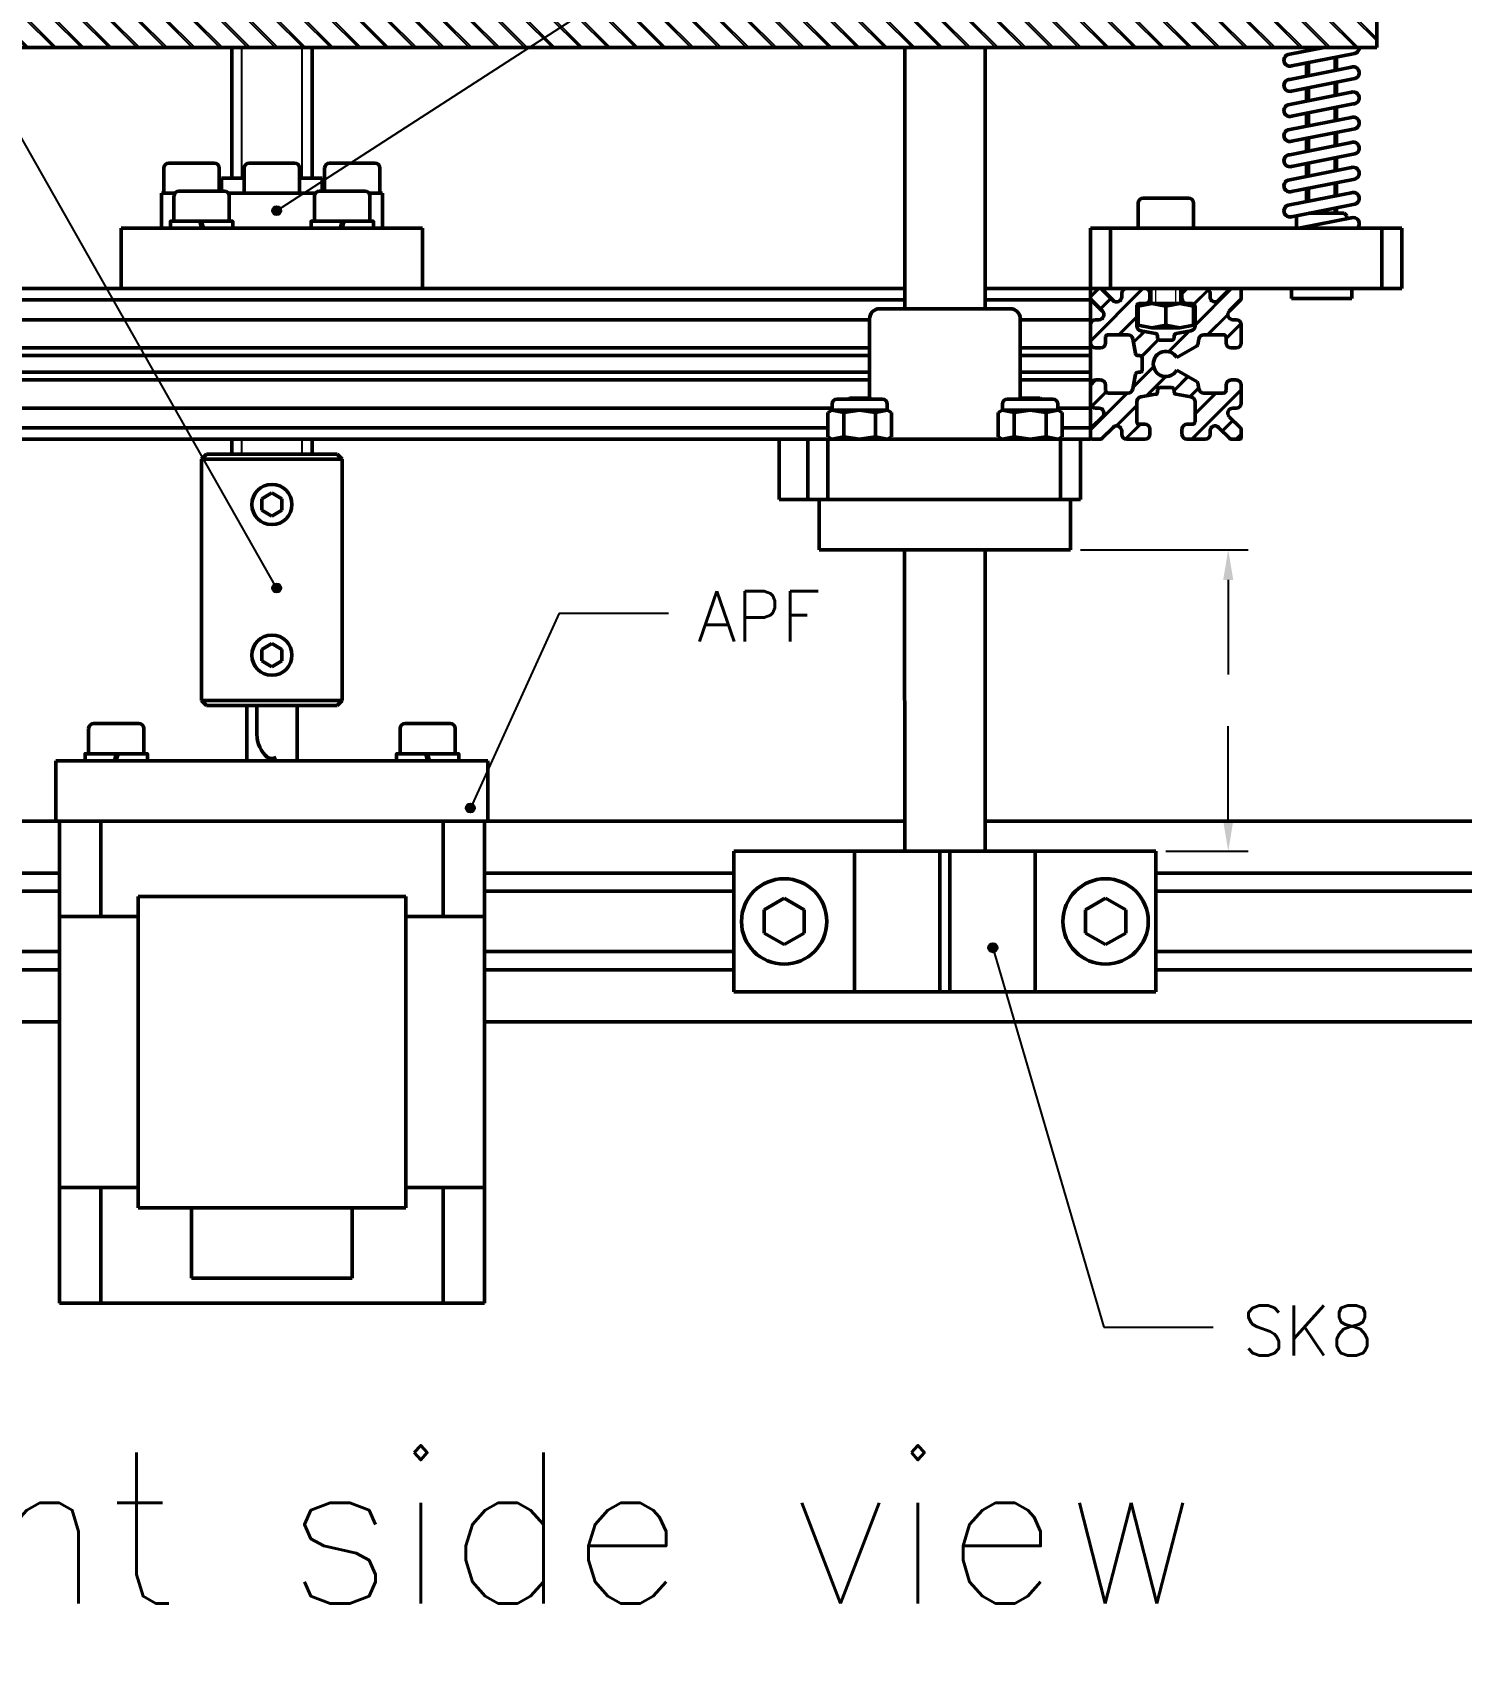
# Model space of a CAD drawing. Extents: x 28090 to 29926, y -10629 to -9321.
# Drawn here: x 28335.4 to 28477.6, y -9962.7 to -9801.4 of the extents above; entities that cross this region are included whole.
import ezdxf

# ---------------------------------------------------------------- set-up
doc = ezdxf.new("R2010")
doc.units = 0
doc.header["$PDMODE"] = 34
doc.linetypes.add('DASHED', pattern=[19.05, 12.7, -6.35])
doc.layers.get('0').update_dxf_attribs({"lineweight": 0})
doc.layers.add('Cotas', color=90, linetype='Continuous')
doc.layers.add('Hachura', color=9, linetype='Continuous')
for name, color, linetype, lineweight in [('Fixação e Transmissão', 5, 'Continuous', 50), ('Fixações', 140, 'Continuous', 50), ('Guias', 30, 'Continuous', 50), ('Linha tracejada', 254, 'DASHED', 15), ('Perfis e Cantoneiras', 2, 'Continuous', 50), ('Peças Usinadas', 120, 'Continuous', 50)]:
    doc.layers.add(name, color=color, linetype=linetype, lineweight=lineweight)
doc.layers.add('Motores', color=7, linetype='Continuous', lineweight=50, true_color=0x55ff00)
doc.styles.get("Standard").update_dxf_attribs({"font": 'romans.shx'})
doc.dimstyles.get("Standard").update_dxf_attribs({"dimtxt": 3, "dimasz": 3, "dimexe": 2, "dimexo": 1, "dimgap": 1, "dimtad": 0, "dimtoh": 1, "dimcen": 0.09, "dimadec": 0, "dimazin": 0, "dimtfac": 1, "dimtdec": 4, "dimtofl": 0, "dimtmove": 0, "dimatfit": 3, "dimfxl": 1, "dimtolj": 1, "dimtzin": 0, "dimarcsym": 0})

# ---------------------------------------------------------------- blocks, each defined once
blk = doc.blocks.new('*D_20')
at = {"color": 0, "linetype": 'ByBlock', "lineweight": -2}
for p, q in [((28439.7, -9852.87), (28456.41, -9852.87)), ((28454.41, -9855.87), (28454.41, -9865.3)), ((28454.41, -9879.87), (28454.41, -9870.44)), ((28448.2, -9882.87), (28456.41, -9882.87))]:
    blk.add_line(p, q, dxfattribs=at)
for points in [[(28454.41, -9852.87), (28453.91, -9855.87), (28454.41, -9852.87), (28454.91, -9855.87)], [(28454.41, -9882.87), (28454.91, -9879.87), (28454.41, -9882.87), (28453.91, -9879.87)]]:
    blk.add_solid(points, dxfattribs=at)
at = {"layer": 'Defpoints', "color": 0, "linetype": 'ByBlock', "lineweight": 0}
for p in [(28438.7, -9852.87), (28454.41, -9852.87), (28447.2, -9882.87), (28454.41, -9882.87)]:
    blk.add_point(p, dxfattribs=at)

msp = doc.modelspace()

# ---------------------------------------------------------------- hatches: boundary and pattern name
at = {"layer": 'Cotas'}
h = msp.add_hatch(color=256, dxfattribs=at)
h.dxf.hatch_style = 1
h.paths.add_polyline_path([(28359.677, -9819.574, 0.2411741), (28360.047, -9819.385, 0.6113775), (28359.677, -9818.662, 1), (28359.677, -9819.574)])
h = msp.add_hatch(color=256, dxfattribs=at)
h.dxf.hatch_style = 1
h.paths.add_polyline_path([(28359.677, -9857.126, 0.2411741), (28360.047, -9856.936, 0.6113775), (28359.677, -9856.214, 1), (28359.677, -9857.126)])
h = msp.add_hatch(color=256, dxfattribs=at)
h.dxf.hatch_style = 1
h.paths.add_polyline_path([(28378.967, -9879.032, 0.2411741), (28379.337, -9878.842, 0.6113775), (28378.967, -9878.12, 1), (28378.967, -9879.032)])
h = msp.add_hatch(color=256, dxfattribs=at)
h.dxf.hatch_style = 1
h.paths.add_polyline_path([(28430.517, -9892.486, -0.2411741), (28430.706, -9892.115, -0.6113775), (28431.429, -9892.486, -1), (28430.517, -9892.486)])
at = {"layer": 'Hachura'}
h = msp.add_hatch(dxfattribs=at)
h.set_pattern_fill('JIS_LC_8A', color=256, scale=0.25, angle=90.000003)
h.paths.add_polyline_path([(28469.203, -9799.868), (28430.203, -9799.868), (28422.203, -9799.868), (28363.203, -9799.868), (28362.203, -9799.868), (28356.203, -9799.868), (28355.203, -9799.868), (28296.203, -9799.868), (28288.203, -9799.868), (28249.203, -9799.868), (28249.203, -9802.868), (28250.954, -9802.868), (28253.203, -9802.868), (28254.451, -9802.868), (28255.953, -9802.868), (28256.203, -9802.868), (28288.203, -9802.868), (28296.203, -9802.868), (28355.203, -9802.868), (28356.203, -9802.868), (28362.203, -9802.868), (28363.203, -9802.868), (28422.203, -9802.868), (28430.203, -9802.868), (28462.203, -9802.868), (28462.453, -9802.868), (28463.955, -9802.868), (28465.203, -9802.868), (28467.453, -9802.868), (28469.203, -9802.868), (28469.203, -9799.868)])
h = msp.add_hatch(dxfattribs=at)
h.set_pattern_fill('JIS_LC_8A', color=256, scale=0.2)
h.paths.add_polyline_path([(28445.303, -9838.144, -0.3639702), (28445.717, -9837.652), (28447.172, -9837.395, 0.3639702), (28447.378, -9837.149), (28447.378, -9836.968, -0.4142136), (28447.628, -9836.718), (28448.203, -9836.718), (28448.778, -9836.718, -0.4142136), (28449.028, -9836.968), (28449.028, -9837.149, 0.3639702), (28449.235, -9837.395), (28450.69, -9837.652, -0.3639702), (28451.103, -9838.144), (28451.103, -9840.118, -0.4142136), (28450.853, -9840.368), (28450.303, -9840.368, 0.4142136), (28449.803, -9840.868), (28449.803, -9841.368, 0.4142136), (28450.303, -9841.868), (28452.103, -9841.868, 0.4142136), (28452.603, -9841.368), (28452.603, -9841.036, -0.6681786), (28453.457, -9840.683), (28454.569, -9841.795, 0.1989124), (28454.746, -9841.868), (28455.553, -9841.868, 0.4142118), (28455.703, -9841.718), (28455.703, -9840.911, 0.1989124), (28455.63, -9840.735), (28454.518, -9839.622, -0.6681786), (28454.871, -9838.768), (28455.203, -9838.768, 0.4142136), (28455.703, -9838.268), (28455.703, -9836.468, 0.4142136), (28455.203, -9835.968), (28454.703, -9835.968, 0.4142136), (28454.203, -9836.468), (28454.203, -9837.018, -0.4142136), (28453.953, -9837.268), (28451.979, -9837.268, -0.3639702), (28451.487, -9836.855), (28451.383, -9836.266, 0.2216947), (28451.31, -9836.162), (28449.286, -9834.993, -3.7320508), (28449.286, -9833.743), (28451.31, -9832.575, 0.2216921), (28451.383, -9832.471), (28451.487, -9831.882, -0.3639695), (28451.979, -9831.468), (28453.953, -9831.468, -0.4142136), (28454.203, -9831.718), (28454.203, -9832.268, 0.4142136), (28454.703, -9832.768), (28455.203, -9832.768, 0.4142136), (28455.703, -9832.268), (28455.703, -9830.468, 0.4142136), (28455.203, -9829.968), (28454.871, -9829.968, -0.6681786), (28454.518, -9829.115), (28455.63, -9828.002, 0.1989124), (28455.703, -9827.826), (28455.703, -9827.018, 0.4142136), (28455.553, -9826.868), (28454.746, -9826.868, 0.1989124), (28454.569, -9826.942), (28453.457, -9828.054, -0.6681786), (28452.603, -9827.701), (28452.603, -9827.368, 0.4142136), (28452.103, -9826.868), (28450.303, -9826.868, 0.4142136), (28449.803, -9827.368), (28449.803, -9827.868, 0.4142136), (28450.303, -9828.368), (28450.853, -9828.368, -0.4142136), (28451.103, -9828.618), (28451.103, -9830.592, -0.3639702), (28450.69, -9831.085), (28449.235, -9831.341, 0.3639702), (28449.028, -9831.588), (28449.028, -9831.768, -0.4142136), (28448.778, -9832.018), (28448.203, -9832.018), (28447.628, -9832.018, -0.4142136), (28447.378, -9831.768), (28447.378, -9831.588, 0.3639702), (28447.172, -9831.341), (28445.717, -9831.085, -0.3639702), (28445.303, -9830.592), (28445.303, -9828.618, -0.4142136), (28445.553, -9828.368), (28446.103, -9828.368, 0.4142136), (28446.603, -9827.868), (28446.603, -9827.368, 0.4142136), (28446.103, -9826.868), (28444.303, -9826.868, 0.4142136), (28443.803, -9827.368), (28443.803, -9827.701, -0.6681786), (28442.95, -9828.054), (28441.837, -9826.942, 0.1989124), (28441.66, -9826.868), (28440.853, -9826.868, 0.4142136), (28440.703, -9827.018), (28440.703, -9827.826, 0.1989124), (28440.777, -9828.002), (28441.889, -9829.115, -0.6681786), (28441.536, -9829.968), (28441.203, -9829.968, 0.4142136), (28440.703, -9830.468), (28440.703, -9832.268, 0.4142136), (28441.203, -9832.768), (28441.703, -9832.768, 0.4142136), (28442.203, -9832.268), (28442.203, -9831.718, -0.4142136), (28442.453, -9831.468), (28444.427, -9831.468, -0.3639697), (28444.92, -9831.882), (28445.176, -9833.337, 0.3639702), (28445.422, -9833.543), (28445.603, -9833.543, -0.4142136), (28445.853, -9833.793), (28445.853, -9834.368), (28445.853, -9834.943, -0.4142136), (28445.603, -9835.193), (28445.422, -9835.193, 0.3639702), (28445.176, -9835.4), (28444.92, -9836.855, -0.3639702), (28444.427, -9837.268), (28442.453, -9837.268, -0.4142136), (28442.203, -9837.018), (28442.203, -9836.468, 0.4142136), (28441.703, -9835.968), (28441.203, -9835.968, 0.4142136), (28440.703, -9836.468), (28440.703, -9838.268, 0.4142136), (28441.203, -9838.768), (28441.536, -9838.768, -0.6681786), (28441.889, -9839.622), (28440.777, -9840.735, 0.1989124), (28440.703, -9840.911), (28440.703, -9841.718, 0.4142136), (28440.853, -9841.868), (28441.66, -9841.868, 0.1989124), (28441.837, -9841.795), (28442.95, -9840.683, -0.6681786), (28443.803, -9841.036), (28443.803, -9841.368, 0.4142136), (28444.303, -9841.868), (28446.103, -9841.868, 0.4142136), (28446.603, -9841.368), (28446.603, -9840.868, 0.4142136), (28446.103, -9840.368), (28445.553, -9840.368, -0.4142136), (28445.303, -9840.118), (28445.303, -9838.144)])
h.paths.add_polyline_path([(28446.8, -9828.368), (28447.203, -9828.368), (28449.203, -9828.368), (28449.607, -9828.368), (28448.203, -9828.614), (28446.8, -9828.368)], flags=16)

# ---------------------------------------------------------------- linework, layer by layer
at = {"layer": 'Cotas'}
for p, q in [((28359.677, -9856.67), (28295.824, -9744.12)), ((28359.677, -9819.118), (28450.629, -9760.312)), ((28387.798, -9859.18), (28378.967, -9878.576)), ((28387.798, -9859.18), (28398.69, -9859.18)), ((28430.973, -9892.486), (28442.028, -9930.271)), ((28442.028, -9930.271), (28452.92, -9930.271))]:
    msp.add_line(p, q, dxfattribs=at)
for centre in [(28359.677, -9819.118), (28359.677, -9856.67), (28378.967, -9878.576), (28430.973, -9892.486)]:
    msp.add_circle(centre, 0.456, dxfattribs=at)
at = {"layer": 'Fixação e Transmissão'}
for p, q in [((28469.203, -9799.868), (28469.203, -9802.868)), ((28469.203, -9802.868), (28249.203, -9802.868)), ((28355.203, -9815.868), (28355.203, -9802.868)), ((28363.203, -9815.868), (28363.203, -9802.868)), ((28460.553, -9803.543), (28463.955, -9802.868)), ((28460.553, -9804.743), (28466.853, -9803.493)), ((28462.203, -9802.868), (28462.203, -9803.216)), ((28465.203, -9802.868), (28467.453, -9802.868)), ((28460.553, -9806.043), (28466.853, -9804.793)), ((28462.203, -9804.416), (28462.203, -9805.716)), ((28465.203, -9803.821), (28465.203, -9805.121)), ((28460.553, -9807.243), (28466.853, -9805.993)), ((28462.203, -9806.916), (28462.203, -9808.216)), ((28465.203, -9806.321), (28465.203, -9807.621)), ((28460.553, -9808.543), (28466.853, -9807.293)), ((28460.553, -9809.743), (28466.853, -9808.493)), ((28460.553, -9811.043), (28466.853, -9809.793)), ((28462.203, -9809.416), (28462.203, -9810.716)), ((28465.203, -9808.821), (28465.203, -9810.121)), ((28460.553, -9812.243), (28466.853, -9810.993)), ((28465.203, -9811.321), (28465.203, -9812.621)), ((28460.553, -9813.543), (28466.853, -9812.293)), ((28462.203, -9811.916), (28462.203, -9813.216)), ((28348.953, -9814.368), (28353.453, -9814.368)), ((28356.953, -9814.368), (28361.453, -9814.368)), ((28364.953, -9814.368), (28369.453, -9814.368)), ((28460.553, -9814.743), (28466.853, -9813.493)), ((28460.553, -9816.043), (28466.853, -9814.793)), ((28462.203, -9814.416), (28462.203, -9815.716)), ((28465.203, -9813.821), (28465.203, -9815.121)), ((28354.203, -9815.868), (28354.203, -9817.168)), ((28354.203, -9815.868), (28356.453, -9815.868)), ((28361.953, -9815.868), (28364.203, -9815.868)), ((28364.203, -9815.868), (28364.203, -9817.168)), ((28460.553, -9817.243), (28466.853, -9815.993)), ((28465.203, -9816.321), (28465.203, -9817.621)), ((28348.203, -9817.368), (28348.203, -9820.868)), ((28348.203, -9817.368), (28349.553, -9817.368)), ((28348.453, -9817.368), (28349.553, -9817.368)), ((28354.453, -9817.168), (28349.953, -9817.168)), ((28354.853, -9817.368), (28363.553, -9817.368)), ((28356.453, -9817.368), (28361.953, -9817.368)), ((28368.453, -9817.168), (28363.953, -9817.168)), ((28368.853, -9817.368), (28369.953, -9817.368)), ((28368.853, -9817.368), (28370.203, -9817.368)), ((28370.203, -9817.368), (28370.203, -9820.868)), ((28445.953, -9817.868), (28450.453, -9817.868)), ((28460.553, -9818.543), (28466.853, -9817.293)), ((28462.203, -9816.916), (28462.203, -9818.216)), ((28460.553, -9819.743), (28466.853, -9818.493)), ((28461.435, -9820.868), (28466.853, -9819.793)), ((28465.203, -9818.821), (28465.203, -9819.368)), ((28348.203, -9820.868), (28370.203, -9820.868)), ((28354.953, -9820.168), (28349.453, -9820.168)), ((28352.203, -9820.868), (28352.016, -9820.168)), ((28352.391, -9820.868), (28352.203, -9820.168)), ((28363.453, -9820.168), (28368.953, -9820.168)), ((28366.016, -9820.868), (28366.203, -9820.168)), ((28366.203, -9820.868), (28366.391, -9820.168)), ((28445.453, -9820.868), (28450.953, -9820.868)), ((28467.22, -9820.868), (28466.203, -9820.868)), ((28446.703, -9828.368), (28446.703, -9826.868)), ((28449.703, -9828.368), (28449.703, -9826.868)), ((28445.45, -9828.614), (28446.8, -9828.368)), ((28445.45, -9830.523), (28445.45, -9828.614)), ((28446.8, -9828.368), (28449.607, -9828.368)), ((28446.8, -9828.368), (28448.203, -9828.614)), ((28449.607, -9828.368), (28448.203, -9828.614)), ((28448.203, -9830.523), (28448.203, -9828.614)), ((28450.957, -9828.614), (28449.607, -9828.368)), ((28450.957, -9830.523), (28450.957, -9828.614)), ((28445.45, -9830.523), (28446.8, -9830.768)), ((28446.8, -9830.768), (28448.203, -9830.523)), ((28446.8, -9830.768), (28449.607, -9830.768)), ((28449.607, -9830.768), (28448.203, -9830.523)), ((28450.957, -9830.523), (28449.607, -9830.768)), ((28414.968, -9838.968), (28414.543, -9839.214)), ((28414.543, -9841.623), (28414.543, -9839.214)), ((28414.968, -9838.968), (28414.968, -9838.368)), ((28414.968, -9838.968), (28420.468, -9838.968)), ((28414.968, -9838.968), (28416.13, -9839.214)), ((28415.468, -9837.868), (28419.968, -9837.868)), ((28416.13, -9839.214), (28417.718, -9838.968)), ((28416.13, -9841.623), (28416.13, -9839.214)), ((28416.718, -9837.768), (28416.618, -9837.868)), ((28416.718, -9837.768), (28418.718, -9837.768)), ((28419.306, -9839.214), (28417.718, -9838.968)), ((28418.718, -9837.768), (28418.818, -9837.868)), ((28420.468, -9838.968), (28419.306, -9839.214)), ((28419.306, -9841.623), (28419.306, -9839.214)), ((28420.468, -9838.968), (28420.468, -9838.368)), ((28420.468, -9838.968), (28420.893, -9839.214)), ((28420.893, -9841.623), (28420.893, -9839.214)), ((28431.939, -9838.968), (28431.513, -9839.214)), ((28431.513, -9841.623), (28431.513, -9839.214)), ((28431.939, -9838.968), (28431.939, -9838.368)), ((28437.439, -9838.968), (28431.939, -9838.968)), ((28431.939, -9838.968), (28433.101, -9839.214)), ((28436.939, -9837.868), (28432.439, -9837.868)), ((28433.101, -9839.214), (28434.689, -9838.968)), ((28433.101, -9841.623), (28433.101, -9839.214)), ((28433.689, -9837.768), (28433.589, -9837.868)), ((28435.689, -9837.768), (28433.689, -9837.768)), ((28436.276, -9839.214), (28434.689, -9838.968)), ((28435.689, -9837.768), (28435.789, -9837.868)), ((28437.439, -9838.968), (28436.276, -9839.214)), ((28436.276, -9841.623), (28436.276, -9839.214)), ((28437.439, -9838.968), (28437.439, -9838.368)), ((28437.439, -9838.968), (28437.864, -9839.214)), ((28437.864, -9841.623), (28437.864, -9839.214)), ((28355.203, -9843.361), (28355.203, -9841.868)), ((28363.203, -9843.361), (28363.203, -9841.868)), ((28414.968, -9841.868), (28414.543, -9841.623)), ((28414.968, -9841.868), (28416.13, -9841.623)), ((28414.968, -9841.868), (28420.468, -9841.868)), ((28416.13, -9841.623), (28417.718, -9841.868)), ((28419.306, -9841.623), (28417.718, -9841.868)), ((28420.468, -9841.868), (28419.306, -9841.623)), ((28420.468, -9841.868), (28420.893, -9841.623)), ((28431.939, -9841.868), (28431.513, -9841.623)), ((28431.939, -9841.868), (28433.101, -9841.623)), ((28437.439, -9841.868), (28431.939, -9841.868)), ((28433.101, -9841.623), (28434.689, -9841.868)), ((28436.276, -9841.623), (28434.689, -9841.868)), ((28437.439, -9841.868), (28436.276, -9841.623)), ((28437.439, -9841.868), (28437.864, -9841.623)), ((28352.203, -9843.861), (28352.703, -9843.361)), ((28352.203, -9843.861), (28366.203, -9843.861)), ((28352.703, -9843.361), (28365.703, -9843.361)), ((28365.703, -9843.361), (28366.203, -9843.861)), ((28358.203, -9847.783), (28359.203, -9847.206)), ((28360.203, -9847.783), (28359.203, -9847.206)), ((28358.203, -9848.938), (28359.203, -9849.515)), ((28360.203, -9848.938), (28359.203, -9849.515)), ((28358.203, -9862.783), (28359.203, -9862.206)), ((28360.203, -9862.783), (28359.203, -9862.206)), ((28358.203, -9863.938), (28359.203, -9864.515)), ((28360.203, -9863.938), (28359.203, -9864.515)), ((28352.203, -9867.861), (28352.703, -9868.361)), ((28352.203, -9867.861), (28366.203, -9867.861)), ((28366.203, -9867.861), (28365.703, -9868.361)), ((28352.703, -9868.361), (28365.703, -9868.361)), ((28341.46, -9870.168), (28345.96, -9870.168)), ((28376.96, -9870.168), (28372.46, -9870.168)), ((28340.96, -9873.168), (28346.46, -9873.168)), ((28343.523, -9873.868), (28343.71, -9873.168)), ((28343.71, -9873.868), (28343.898, -9873.168)), ((28377.46, -9873.168), (28371.96, -9873.168)), ((28374.71, -9873.868), (28374.523, -9873.168)), ((28374.898, -9873.868), (28374.71, -9873.168)), ((28447.201, -9882.868), (28405.201, -9882.868)), ((28405.201, -9882.868), (28405.201, -9896.868)), ((28417.201, -9882.868), (28417.201, -9896.868)), ((28425.701, -9882.868), (28425.701, -9896.868)), ((28426.701, -9882.868), (28426.701, -9896.868)), ((28435.201, -9882.868), (28435.201, -9896.868)), ((28447.201, -9882.868), (28447.201, -9896.868)), ((28408.201, -9888.714), (28410.201, -9887.559)), ((28412.201, -9888.714), (28410.201, -9887.559)), ((28440.201, -9888.714), (28442.201, -9887.559)), ((28444.201, -9888.714), (28442.201, -9887.559)), ((28408.201, -9891.023), (28410.201, -9892.178)), ((28412.201, -9891.023), (28410.201, -9892.178)), ((28440.201, -9891.023), (28442.201, -9892.178)), ((28444.201, -9891.023), (28442.201, -9892.178)), ((28444.201, -9891.023), (28444.201, -9891.023)), ((28447.201, -9896.868), (28405.201, -9896.868))]:
    msp.add_line(p, q, dxfattribs=at)
at = {"layer": 'Fixação e Transmissão', "ltscale": 0.1}
for p, q in [((28348.453, -9817.368), (28348.453, -9814.868)), ((28353.953, -9817.168), (28353.953, -9814.868)), ((28356.453, -9817.368), (28356.453, -9814.868)), ((28361.953, -9817.368), (28361.953, -9814.868)), ((28364.453, -9817.168), (28364.453, -9814.868)), ((28369.953, -9817.368), (28369.953, -9814.868)), ((28349.453, -9820.168), (28349.453, -9817.668)), ((28354.953, -9820.168), (28354.953, -9817.668)), ((28363.453, -9820.168), (28363.453, -9817.668)), ((28368.953, -9820.168), (28368.953, -9817.668)), ((28445.453, -9820.868), (28445.453, -9818.368)), ((28450.953, -9820.868), (28450.953, -9818.368)), ((28352.203, -9867.861), (28352.203, -9843.861)), ((28366.203, -9867.861), (28366.203, -9843.861)), ((28358.203, -9847.783), (28358.203, -9848.938)), ((28360.203, -9847.783), (28360.203, -9848.938)), ((28358.203, -9862.783), (28358.203, -9863.938)), ((28360.203, -9862.783), (28360.203, -9863.938)), ((28340.96, -9873.168), (28340.96, -9870.668)), ((28346.46, -9873.168), (28346.46, -9870.668)), ((28371.96, -9873.168), (28371.96, -9870.668)), ((28377.46, -9873.168), (28377.46, -9870.668)), ((28408.201, -9888.714), (28408.201, -9891.023)), ((28412.201, -9888.714), (28412.201, -9891.023)), ((28440.201, -9888.714), (28440.201, -9891.023)), ((28444.201, -9888.714), (28444.201, -9891.023))]:
    msp.add_line(p, q, dxfattribs=at)
at = {"layer": 'Fixação e Transmissão', "flags": 128}
for points in [[(28355.303, -9820.868), (28349.103, -9820.868), (28349.103, -9820.168), (28355.303, -9820.168)], [(28363.103, -9820.868), (28369.303, -9820.868), (28369.303, -9820.168), (28363.103, -9820.168)], [(28340.61, -9873.868), (28346.81, -9873.868), (28346.81, -9873.168), (28340.61, -9873.168)], [(28377.81, -9873.868), (28371.61, -9873.868), (28371.61, -9873.168), (28377.81, -9873.168)]]:
    msp.add_lwpolyline(points, close=True, dxfattribs=at)
at = {"layer": 'Fixação e Transmissão'}
for centre, radius in [((28359.203, -9848.361), 2), ((28359.203, -9863.361), 2), ((28410.201, -9889.868), 4.25), ((28442.201, -9889.868), 4.25)]:
    msp.add_circle(centre, radius, dxfattribs=at)
for centre, radius, start, end in [((28460.553, -9804.143), 0.6, 90, 292.44492), ((28466.853, -9802.893), 0.6, 270, 2.38802), ((28466.853, -9805.393), 0.6, 270, 112.44492), ((28460.553, -9806.643), 0.6, 90, 292.44492), ((28460.553, -9809.143), 0.6, 90, 292.44492), ((28466.853, -9807.893), 0.6, 270, 112.44492), ((28466.853, -9810.393), 0.6, 270, 112.44492), ((28460.553, -9811.643), 0.6, 90, 292.44492), ((28466.853, -9812.893), 0.6, 270, 112.44492), ((28348.953, -9814.868), 0.5, 90, 180), ((28353.453, -9814.868), 0.5, 360, 90), ((28356.953, -9814.868), 0.5, 90, 180), ((28361.453, -9814.868), 0.5, 360, 90), ((28364.953, -9814.868), 0.5, 90, 180), ((28369.453, -9814.868), 0.5, 360, 90), ((28460.553, -9814.143), 0.6, 90, 292.44492), ((28466.853, -9815.393), 0.6, 270, 112.44492), ((28460.553, -9816.643), 0.6, 90, 292.44492), ((28349.953, -9817.668), 0.5, 90, 180), ((28354.453, -9817.668), 0.5, 0, 90), ((28363.953, -9817.668), 0.5, 90, 180), ((28368.453, -9817.668), 0.5, 0, 90), ((28445.953, -9818.368), 0.5, 90, 180), ((28450.453, -9818.368), 0.5, 360, 90), ((28466.853, -9817.893), 0.6, 270, 112.44492), ((28460.553, -9819.143), 0.6, 90, 292.44492), ((28466.853, -9820.393), 0.6, 307.65846, 112.44492), ((28415.468, -9838.368), 0.5, 90, 180), ((28419.968, -9838.368), 0.5, 0, 90), ((28432.439, -9838.368), 0.5, 90, 180), ((28436.939, -9838.368), 0.5, 0, 90), ((28341.46, -9870.668), 0.5, 90, 180), ((28345.96, -9870.668), 0.5, 360, 90), ((28372.46, -9870.668), 0.5, 90, 180), ((28376.96, -9870.668), 0.5, 0, 90)]:
    msp.add_arc(centre, radius, start, end, dxfattribs=at)
at = {"layer": 'Fixações'}
for p, q in [((28461.208, -9819.613), (28461.203, -9819.618)), ((28461.203, -9820.868), (28461.203, -9819.618)), ((28465.953, -9819.368), (28462.443, -9819.368)), ((28466.203, -9819.618), (28465.953, -9819.368)), ((28466.203, -9819.922), (28466.203, -9819.618)), ((28460.703, -9827.868), (28460.703, -9826.868)), ((28460.703, -9827.868), (28466.703, -9827.868)), ((28466.703, -9827.868), (28466.703, -9826.868))]:
    msp.add_line(p, q, dxfattribs=at)
at = {"layer": 'Guias'}
for p, q in [((28432.707, -9828.868), (28419.707, -9828.868)), ((28418.707, -9829.868), (28418.707, -9837.768)), ((28433.707, -9829.868), (28433.707, -9837.768)), ((28438.703, -9847.868), (28413.703, -9847.868)), ((28438.703, -9852.868), (28413.703, -9852.868))]:
    msp.add_line(p, q, dxfattribs=at)
at = {"layer": 'Guias', "ltscale": 0.1}
for p, q in [((28413.703, -9847.868), (28413.703, -9852.868)), ((28438.703, -9847.868), (28438.703, -9852.868))]:
    msp.add_line(p, q, dxfattribs=at)
at = {"layer": 'Guias'}
for centre, start, end in [((28419.707, -9829.868), 90, 180), ((28432.707, -9829.868), 0, 90)]:
    msp.add_arc(centre, 1, start, end, dxfattribs=at)
at = {"layer": 'Hachura'}
for p, q in [((28356.203, -9815.868), (28356.203, -9802.868)), ((28362.203, -9815.868), (28362.203, -9802.868)), ((28462.453, -9802.868), (28462.453, -9803.166)), ((28462.453, -9804.366), (28462.453, -9805.666)), ((28464.953, -9803.87), (28464.953, -9805.17)), ((28462.453, -9806.866), (28462.453, -9808.166)), ((28464.953, -9806.37), (28464.953, -9807.67)), ((28462.453, -9809.366), (28462.453, -9810.666)), ((28464.953, -9808.87), (28464.953, -9810.17)), ((28464.953, -9811.37), (28464.953, -9812.67)), ((28462.453, -9811.866), (28462.453, -9813.166)), ((28462.453, -9814.366), (28462.453, -9815.666)), ((28464.953, -9813.87), (28464.953, -9815.17)), ((28464.953, -9816.37), (28464.953, -9817.67)), ((28462.453, -9816.866), (28462.453, -9818.166)), ((28462.453, -9819.366), (28462.453, -9819.368)), ((28464.953, -9818.87), (28464.953, -9819.368)), ((28356.203, -9843.361), (28356.203, -9841.868)), ((28362.203, -9843.361), (28362.203, -9841.868))]:
    msp.add_line(p, q, dxfattribs=at)
at = {"layer": 'Linha tracejada'}
for p, q in [((28447.203, -9828.368), (28447.203, -9826.868)), ((28449.203, -9828.368), (28449.203, -9826.868)), ((28416.718, -9837.768), (28416.718, -9837.868)), ((28418.718, -9837.768), (28418.718, -9837.868)), ((28433.689, -9837.768), (28433.689, -9837.868)), ((28435.689, -9837.768), (28435.689, -9837.868))]:
    msp.add_line(p, q, dxfattribs=at)
at = {"layer": 'Motores'}
for p, q in [((28356.696, -9868.361), (28356.696, -9873.868)), ((28357.703, -9868.361), (28357.703, -9871.253, 21909.357)), ((28361.71, -9868.361), (28361.71, -9873.868)), ((28338.06, -9889.368), (28338.06, -9879.868)), ((28338.06, -9879.868), (28342.176, -9879.868)), ((28338.06, -9879.868), (28338.06, -9889.368)), ((28338.06, -9879.868), (28342.176, -9879.868)), ((28342.176, -9889.368), (28342.176, -9879.868)), ((28342.176, -9879.868), (28376.244, -9879.868)), ((28342.176, -9879.868), (28342.176, -9889.368)), ((28342.176, -9879.868), (28376.244, -9879.868)), ((28380.36, -9879.868), (28376.244, -9879.868)), ((28376.244, -9879.868), (28376.244, -9889.368)), ((28376.244, -9879.868), (28376.244, -9889.368)), ((28376.244, -9879.868), (28380.36, -9879.868)), ((28380.36, -9879.868), (28380.36, -9889.368)), ((28380.36, -9889.368), (28380.36, -9879.868)), ((28345.881, -9887.368), (28372.54, -9887.368)), ((28345.881, -9918.369), (28345.881, -9887.368)), ((28345.881, -9887.368), (28372.54, -9887.368)), ((28345.881, -9918.369), (28345.881, -9887.368)), ((28345.881, -9887.368), (28372.54, -9887.368)), ((28372.54, -9887.368), (28345.881, -9887.368)), ((28345.881, -9887.368), (28345.881, -9889.368)), ((28345.881, -9889.368), (28345.881, -9887.368)), ((28372.54, -9887.368), (28372.54, -9918.369)), ((28372.54, -9887.368), (28372.54, -9918.369)), ((28372.54, -9889.368), (28372.54, -9887.368)), ((28372.54, -9887.368), (28372.54, -9889.368)), ((28338.06, -9889.368), (28338.06, -9916.368)), ((28338.06, -9889.368), (28338.06, -9916.368)), ((28342.176, -9889.368), (28338.06, -9889.368)), ((28338.06, -9889.368), (28342.176, -9889.368)), ((28345.881, -9889.368), (28342.176, -9889.368)), ((28342.176, -9889.368), (28345.881, -9889.368)), ((28376.244, -9889.368), (28372.54, -9889.368)), ((28372.54, -9889.368), (28376.244, -9889.368)), ((28376.244, -9889.368), (28380.36, -9889.368)), ((28376.244, -9889.368), (28380.36, -9889.368)), ((28380.36, -9916.368), (28380.36, -9889.368)), ((28380.36, -9889.368), (28380.36, -9916.368)), ((28338.06, -9927.869), (28338.06, -9916.368)), ((28342.176, -9916.368), (28338.06, -9916.368)), ((28338.06, -9916.368), (28338.06, -9927.869)), ((28342.176, -9916.368), (28338.06, -9916.368)), ((28345.881, -9916.368), (28342.176, -9916.368)), ((28342.176, -9916.368), (28342.176, -9927.869)), ((28342.176, -9927.869), (28342.176, -9916.368)), ((28345.881, -9916.368), (28342.176, -9916.368)), ((28345.881, -9918.369), (28345.881, -9916.368)), ((28345.881, -9918.369), (28345.881, -9916.368)), ((28376.244, -9916.368), (28372.54, -9916.368)), ((28372.54, -9916.368), (28372.54, -9918.369)), ((28372.54, -9916.368), (28372.54, -9918.369)), ((28376.244, -9916.368), (28372.54, -9916.368)), ((28376.244, -9927.869), (28376.244, -9916.368)), ((28376.244, -9927.869), (28376.244, -9916.368)), ((28376.244, -9916.368), (28380.36, -9916.368)), ((28380.36, -9916.368), (28376.244, -9916.368)), ((28380.36, -9916.368), (28380.36, -9927.869)), ((28380.36, -9927.869), (28380.36, -9916.368)), ((28351.21, -9918.369), (28345.881, -9918.369)), ((28351.21, -9918.369), (28345.881, -9918.369)), ((28351.21, -9918.369), (28345.881, -9918.369)), ((28351.21, -9918.369), (28345.881, -9918.369)), ((28367.21, -9918.369), (28351.21, -9918.369)), ((28351.21, -9918.369), (28351.21, -9925.369)), ((28351.21, -9925.369), (28351.21, -9918.369)), ((28351.21, -9918.369), (28367.21, -9918.369)), ((28367.21, -9925.369), (28367.21, -9918.369)), ((28367.21, -9918.369), (28367.21, -9925.369)), ((28372.54, -9918.369), (28367.21, -9918.369)), ((28372.54, -9918.369), (28367.21, -9918.369)), ((28372.54, -9918.369), (28367.21, -9918.369)), ((28372.54, -9918.369), (28367.21, -9918.369)), ((28351.21, -9925.369), (28367.21, -9925.369)), ((28367.21, -9925.369), (28351.21, -9925.369)), ((28338.06, -9927.869), (28342.176, -9927.869)), ((28342.176, -9927.869), (28338.06, -9927.869)), ((28342.176, -9927.869), (28376.244, -9927.869)), ((28376.244, -9927.869), (28342.176, -9927.869)), ((28380.36, -9927.869), (28376.244, -9927.869)), ((28380.36, -9927.869), (28376.244, -9927.869))]:
    msp.add_line(p, q, dxfattribs=at)
for centre, radius, start, end in [((28360.809, -9871.209, 21909.357), 3.106, 180.8129, 228.84298), ((28359.203, -9872.669, 21909.357), 0.982, 243.49507, 296.51213)]:
    msp.add_arc(centre, radius, start, end, dxfattribs=at)
at = {"layer": 'Perfis e Cantoneiras', "color": 7}
for p, q in [((28422.203, -9802.868), (28422.199, -9828.868)), ((28430.203, -9802.868), (28430.199, -9828.868)), ((28422.198, -9852.868), (28422.202, -9882.868)), ((28430.198, -9852.868), (28430.202, -9882.868))]:
    msp.add_line(p, q, dxfattribs=at)
at = {"layer": 'Perfis e Cantoneiras'}
for p, q in [((28296.205, -9879.868), (28422.201, -9879.868)), ((28430.201, -9879.868), (28556.703, -9879.868)), ((28313.205, -9885.068), (28338.06, -9885.068)), ((28380.36, -9885.068), (28405.201, -9885.068)), ((28447.201, -9885.068), (28536.703, -9885.068)), ((28313.205, -9886.868), (28338.06, -9886.868)), ((28380.36, -9886.868), (28405.201, -9886.868)), ((28447.201, -9886.868), (28536.703, -9886.868)), ((28313.205, -9892.868), (28338.06, -9892.868)), ((28380.36, -9892.868), (28405.201, -9892.868)), ((28447.201, -9892.868), (28536.703, -9892.868)), ((28313.205, -9894.668), (28338.06, -9894.668)), ((28380.36, -9894.668), (28405.201, -9894.668)), ((28447.201, -9894.668), (28536.703, -9894.668)), ((28220.703, -9899.868), (28338.06, -9899.868)), ((28380.36, -9899.868), (28556.703, -9899.868))]:
    msp.add_line(p, q, dxfattribs=at)
at = {"layer": 'Peças Usinadas'}
for p, q in [((28344.203, -9820.868), (28354.203, -9820.868)), ((28344.203, -9820.868), (28344.203, -9826.868)), ((28364.203, -9820.868), (28374.203, -9820.868)), ((28374.203, -9820.868), (28374.203, -9826.868)), ((28471.703, -9820.868), (28440.703, -9820.868)), ((28440.703, -9826.868), (28440.703, -9820.868)), ((28442.703, -9826.868), (28442.703, -9820.868)), ((28469.703, -9826.868), (28469.703, -9820.868)), ((28471.703, -9826.868), (28471.703, -9820.868)), ((28344.203, -9826.868), (28354.203, -9826.868)), ((28471.703, -9826.868), (28440.703, -9826.868)), ((28439.696, -9841.868), (28409.696, -9841.868)), ((28409.696, -9847.868), (28409.696, -9841.868)), ((28412.556, -9847.868), (28412.556, -9841.868)), ((28414.556, -9847.868), (28414.556, -9841.868)), ((28437.696, -9847.868), (28437.696, -9841.868)), ((28439.696, -9847.868), (28439.696, -9841.868)), ((28439.696, -9847.868), (28409.696, -9847.868)), ((28380.703, -9873.868), (28337.703, -9873.868)), ((28380.703, -9879.868), (28337.703, -9879.868))]:
    msp.add_line(p, q, dxfattribs=at)
at = {"layer": 'Peças Usinadas', "color": 2}
for p, q in [((28296.2, -9826.868), (28422.2, -9826.868)), ((28430.2, -9826.868), (28440.703, -9826.868)), ((28440.703, -9841.868), (28440.703, -9826.868)), ((28440.703, -9827.826), (28440.703, -9827.018)), ((28441.66, -9826.868), (28440.853, -9826.868)), ((28442.95, -9828.054), (28441.837, -9826.942)), ((28443.803, -9827.701), (28443.803, -9827.368)), ((28446.103, -9826.868), (28444.303, -9826.868)), ((28446.603, -9827.868), (28446.603, -9827.368)), ((28449.803, -9827.868), (28449.803, -9827.368)), ((28450.303, -9826.868), (28452.103, -9826.868)), ((28452.603, -9827.701), (28452.603, -9827.368)), ((28453.457, -9828.054), (28454.569, -9826.942)), ((28454.746, -9826.868), (28455.553, -9826.868)), ((28455.703, -9827.826), (28455.703, -9827.018)), ((28296.2, -9828.002), (28422.2, -9828.002)), ((28430.2, -9828.002), (28440.703, -9828.002)), ((28441.889, -9829.115), (28440.777, -9828.002)), ((28445.303, -9830.592), (28445.303, -9828.618)), ((28446.103, -9828.368), (28445.553, -9828.368)), ((28450.303, -9828.368), (28450.853, -9828.368)), ((28451.103, -9830.592), (28451.103, -9828.618)), ((28454.518, -9829.115), (28455.63, -9828.002)), ((28299.7, -9829.968), (28418.707, -9829.968)), ((28433.707, -9829.968), (28440.703, -9829.968)), ((28440.703, -9832.268), (28440.703, -9830.468)), ((28441.536, -9829.968), (28441.203, -9829.968)), ((28447.172, -9831.341), (28445.717, -9831.085)), ((28449.235, -9831.341), (28450.69, -9831.085)), ((28454.871, -9829.968), (28455.203, -9829.968)), ((28455.703, -9832.268), (28455.703, -9830.468)), ((28299.7, -9832.768), (28418.707, -9832.768)), ((28433.707, -9832.768), (28440.703, -9832.768)), ((28441.703, -9832.768), (28441.203, -9832.768)), ((28442.203, -9832.268), (28442.203, -9831.718)), ((28444.427, -9831.468), (28442.453, -9831.468)), ((28445.176, -9833.337), (28444.92, -9831.882)), ((28447.378, -9831.768), (28447.378, -9831.588)), ((28448.203, -9832.018), (28447.628, -9832.018)), ((28448.203, -9832.018), (28448.778, -9832.018)), ((28449.028, -9831.768), (28449.028, -9831.588)), ((28449.286, -9833.743), (28451.31, -9832.575)), ((28451.383, -9832.471), (28451.487, -9831.882)), ((28451.979, -9831.468), (28453.953, -9831.468)), ((28454.203, -9832.268), (28454.203, -9831.718)), ((28454.703, -9832.768), (28455.203, -9832.768)), ((28299.7, -9833.543), (28418.707, -9833.543)), ((28433.707, -9833.543), (28440.703, -9833.543)), ((28445.603, -9833.543), (28445.422, -9833.543)), ((28445.853, -9834.368), (28445.853, -9833.793)), ((28445.853, -9834.368), (28445.853, -9834.943)), ((28299.7, -9835.193), (28418.707, -9835.193)), ((28299.7, -9835.968), (28418.707, -9835.968)), ((28433.707, -9835.193), (28440.703, -9835.193)), ((28433.707, -9835.968), (28440.703, -9835.968)), ((28441.703, -9835.968), (28441.203, -9835.968)), ((28445.176, -9835.4), (28444.92, -9836.855)), ((28445.603, -9835.193), (28445.422, -9835.193)), ((28449.286, -9834.993), (28451.31, -9836.162)), ((28454.703, -9835.968), (28455.203, -9835.968)), ((28440.703, -9836.468), (28440.703, -9838.268)), ((28442.203, -9836.468), (28442.203, -9837.018)), ((28444.427, -9837.268), (28442.453, -9837.268)), ((28447.172, -9837.395), (28445.717, -9837.652)), ((28447.378, -9836.968), (28447.378, -9837.149)), ((28448.203, -9836.718), (28447.628, -9836.718)), ((28448.203, -9836.718), (28448.778, -9836.718)), ((28449.028, -9836.968), (28449.028, -9837.149)), ((28449.235, -9837.395), (28450.69, -9837.652)), ((28451.383, -9836.266), (28451.487, -9836.855)), ((28451.979, -9837.268), (28453.953, -9837.268)), ((28454.203, -9836.468), (28454.203, -9837.018)), ((28455.703, -9836.468), (28455.703, -9838.268)), ((28303.439, -9838.768), (28414.968, -9838.768)), ((28437.439, -9838.768), (28440.703, -9838.768)), ((28441.536, -9838.768), (28441.203, -9838.768)), ((28445.303, -9838.144), (28445.303, -9840.118)), ((28451.103, -9838.144), (28451.103, -9840.118)), ((28454.871, -9838.768), (28455.203, -9838.768)), ((28303.864, -9840.735), (28414.543, -9840.735)), ((28437.864, -9840.735), (28440.703, -9840.735)), ((28441.889, -9839.622), (28440.777, -9840.735)), ((28442.95, -9840.683), (28441.837, -9841.795)), ((28446.103, -9840.368), (28445.553, -9840.368)), ((28446.603, -9840.868), (28446.603, -9841.368)), ((28449.803, -9840.868), (28449.803, -9841.368)), ((28450.303, -9840.368), (28450.853, -9840.368)), ((28453.457, -9840.683), (28454.569, -9841.795)), ((28454.518, -9839.622), (28455.63, -9840.735)), ((28277.703, -9841.868), (28440.703, -9841.868)), ((28440.703, -9840.911), (28440.703, -9841.718)), ((28441.66, -9841.868), (28440.853, -9841.868)), ((28443.803, -9841.036), (28443.803, -9841.368)), ((28446.103, -9841.868), (28444.303, -9841.868)), ((28450.303, -9841.868), (28452.103, -9841.868)), ((28452.603, -9841.036), (28452.603, -9841.368)), ((28454.746, -9841.868), (28455.553, -9841.868)), ((28455.703, -9840.911), (28455.703, -9841.718))]:
    msp.add_line(p, q, dxfattribs=at)
at = {"layer": 'Peças Usinadas', "ltscale": 0.1}
for p, q in [((28337.703, -9879.868), (28337.703, -9873.868)), ((28380.703, -9879.868), (28380.703, -9873.868))]:
    msp.add_line(p, q, dxfattribs=at)
at = {"layer": 'Peças Usinadas', "color": 2}
for centre, radius, start, end in [((28440.853, -9827.018), 0.15, 90, 180), ((28440.953, -9827.826), 0.25, 180, 225), ((28441.66, -9827.118), 0.25, 45, 90), ((28443.303, -9827.701), 0.5, 225, 360), ((28444.303, -9827.368), 0.5, 90, 180), ((28446.103, -9827.368), 0.5, 0, 90), ((28446.103, -9827.868), 0.5, 270, 360), ((28450.303, -9827.368), 0.5, 90, 180), ((28450.303, -9827.868), 0.5, 180, 270), ((28452.103, -9827.368), 0.5, 360, 90), ((28453.103, -9827.701), 0.5, 180, 315), ((28454.746, -9827.118), 0.25, 90, 135), ((28455.553, -9827.018), 0.15, 0, 90), ((28455.453, -9827.826), 0.25, 315, 360), ((28441.536, -9829.468), 0.5, 270, 45), ((28445.553, -9828.618), 0.25, 90, 180), ((28450.853, -9828.618), 0.25, 0, 90), ((28454.871, -9829.468), 0.5, 135, 270), ((28441.203, -9830.468), 0.5, 90, 180), ((28445.803, -9830.592), 0.5, 180, 260), ((28450.603, -9830.592), 0.5, 280, 360), ((28455.203, -9830.468), 0.5, 0, 90), ((28441.203, -9832.268), 0.5, 180, 270), ((28441.703, -9832.268), 0.5, 270, 360), ((28442.453, -9831.718), 0.25, 90, 180), ((28444.427, -9831.968), 0.5, 10, 90), ((28447.128, -9831.588), 0.25, 360, 80), ((28447.628, -9831.768), 0.25, 180, 270), ((28448.778, -9831.768), 0.25, 270, 360), ((28449.278, -9831.588), 0.25, 100, 180), ((28451.235, -9832.445), 0.15, 300, 350), ((28451.979, -9831.968), 0.5, 90, 170), ((28453.953, -9831.718), 0.25, 360, 90), ((28454.703, -9832.268), 0.5, 180, 270), ((28455.203, -9832.268), 0.5, 270, 360), ((28445.422, -9833.293), 0.25, 190, 270), ((28445.603, -9833.793), 0.25, 360, 90), ((28448.203, -9834.368), 1.25, 30, 330), ((28448.203, -9834.368), 1.25, 30, 330), ((28441.203, -9836.468), 0.5, 90, 180), ((28441.703, -9836.468), 0.5, 0, 90), ((28445.422, -9835.443), 0.25, 90, 170), ((28445.603, -9834.943), 0.25, 270, 360), ((28454.703, -9836.468), 0.5, 90, 180), ((28455.203, -9836.468), 0.5, 0, 90), ((28442.453, -9837.018), 0.25, 180, 270), ((28444.427, -9836.768), 0.5, 270, 350), ((28445.803, -9838.144), 0.5, 100, 180), ((28447.128, -9837.149), 0.25, 280, 360), ((28447.628, -9836.968), 0.25, 90, 180), ((28448.778, -9836.968), 0.25, 0, 90), ((28449.278, -9837.149), 0.25, 180, 260), ((28450.603, -9838.144), 0.5, 360, 80), ((28451.235, -9836.292), 0.15, 10, 60), ((28451.979, -9836.768), 0.5, 190, 270), ((28453.953, -9837.018), 0.25, 270, 360), ((28441.203, -9838.268), 0.5, 180, 270), ((28441.536, -9839.268), 0.5, 315, 90), ((28454.871, -9839.268), 0.5, 90, 225), ((28455.203, -9838.268), 0.5, 270, 360), ((28440.953, -9840.911), 0.25, 135, 180), ((28443.303, -9841.036), 0.5, 0, 135), ((28445.553, -9840.118), 0.25, 180, 270), ((28446.103, -9840.868), 0.5, 0, 90), ((28450.303, -9840.868), 0.5, 90, 180), ((28450.853, -9840.118), 0.25, 270, 360), ((28453.103, -9841.036), 0.5, 45, 180), ((28455.453, -9840.911), 0.25, 0, 45), ((28440.853, -9841.718), 0.15, 180, 270), ((28441.66, -9841.618), 0.25, 270, 315), ((28444.303, -9841.368), 0.5, 180, 270), ((28446.103, -9841.368), 0.5, 270, 360), ((28450.303, -9841.368), 0.5, 180, 270), ((28452.103, -9841.368), 0.5, 270, 360), ((28454.746, -9841.618), 0.25, 225, 270), ((28455.553, -9841.718), 0.15, 270, 360)]:
    msp.add_arc(centre, radius, start, end, dxfattribs=at)

# ---------------------------------------------------------------- texts
at = {"layer": 'Cotas'}
for s, p in [('APF', (28401.571, -9861.992)), ('SK8', (28455.801, -9933.083))]:
    msp.add_text(s, height=5, dxfattribs=at).set_placement(p)
at = {"layer": 'Cotas', "color": 7}
msp.add_text('Right side view', height=15, dxfattribs=at).set_placement((28299.448, -9957.747))

# ---------------------------------------------------------------- dimensions: what is measured, and where the dimension line sits
at = {"layer": 'Peças Usinadas'}
dim = msp.add_linear_dim(base=(28454.409, -9852.868), p1=(28447.201, -9882.868), p2=(28438.703, -9852.868), angle=90, dimstyle='Standard', override={"dimscale": 1, "dimpost": '='}, dxfattribs=at)
dim.commit()
dim.dimension.update_dxf_attribs({"geometry": '*D_20', "text_midpoint": (28454.409, -9867.868)})

doc.saveas('drawing.dxf')
